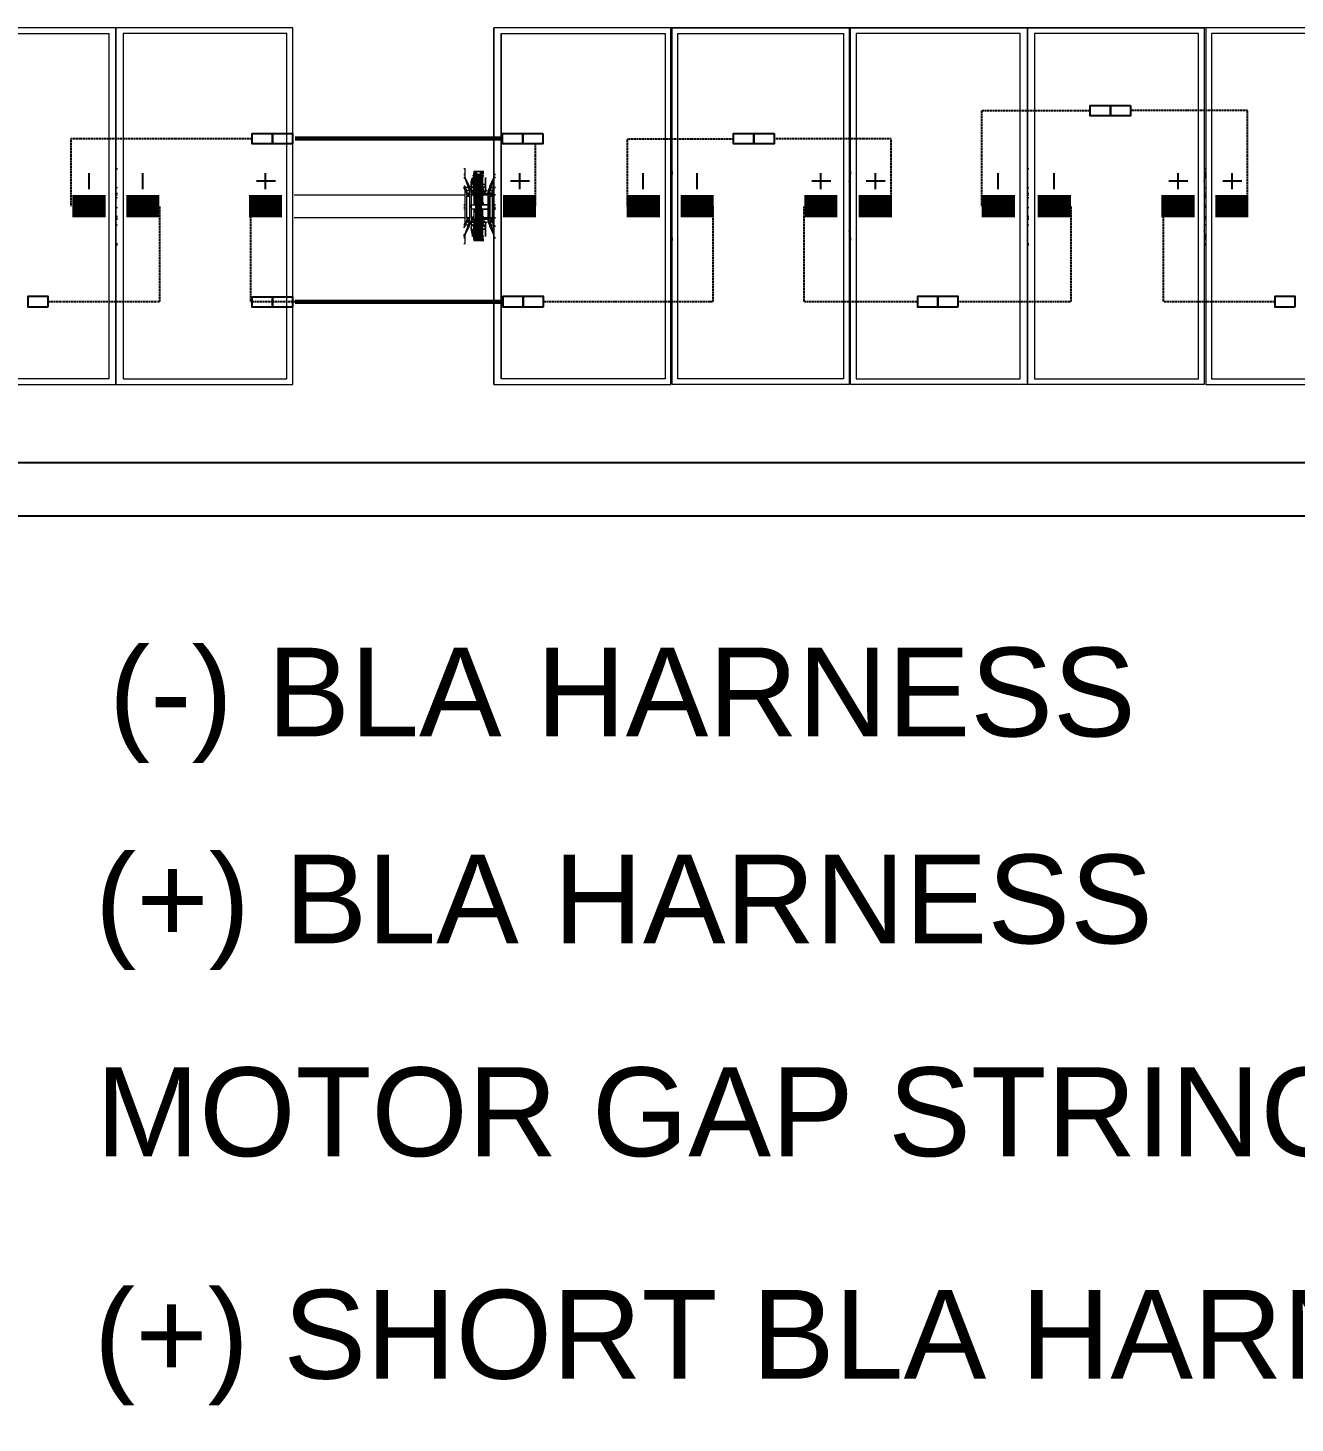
# Model space of a CAD drawing. Header units: feet. Extents: x -12372 to 90117, y -14865 to 4121.
# Drawn here: x 6428.5 to 6714, y 3423.8 to 3738.1 of the extents above; entities that cross this region are included whole.
import ezdxf
from ezdxf import colors
from ezdxf.entities.mleader import LeaderData, LeaderLine
from ezdxf.lldxf.tags import DXFTag
from ezdxf.math import Vec2, Vec3

# ---------------------------------------------------------------- set-up
doc = ezdxf.new("R2010")
doc.units = ezdxf.units.FT
doc.header["$MEASUREMENT"] = 0
doc.linetypes.add('HIDDEN', pattern=[0.375, 0.25, -0.125])
for name, color, linetype in [('E-DC HARNESS-NEG', 170, 'DC HARNESS CABLE'), ('E-DC HARNESS-POS', 10, 'DC HARNESS CABLE'), ('E-HARN-COMP', 8, 'Continuous'), ('E-TRNK-CABL-NEG', 6, 'HIDDEN'), ('E-TRUNK-CABLE-POS', 6, 'HIDDEN'), ('G-ANNO-TEXT', 1, 'Continuous'), ('Polarity-Text', 7, 'Continuous')]:
    doc.layers.add(name, color=color, linetype=linetype)
doc.styles.add('NEI-A', font='arial.ttf')
doc.styles.get("Standard").update_dxf_attribs({"font": 'arial.ttf'})
tags = doc.linetypes.add('DC HARNESS CABLE', pattern='A,0.5,-0.2,["DH",Standard,S=0.1,R=0,X=-0.1,Y=-0.05],-0.2', length=0.9).pattern_tags.tags
tags[6] = DXFTag(74, 10)

# ---------------------------------------------------------------- blocks, each defined once
blk = doc.blocks.new('A$C47dfd34d')
at = {"lineweight": 5}
for points in [[(11.6112, 0.4133), (10.1696, 0.4133)], [(13.6994, 0.4133), (11.8445, 0.4133)], [(11.4062, 0.235), (11.4062, 0.2467), (11.4062, 0.2433)], [(11.8112, 0.2233), (11.8112, 0.225), (11.8129, 0.225), (11.8112, 0.225), (11.8095, 0.2283), (11.8112, 0.2283), (11.8129, 0.225), (11.8162, 0.225), (11.8145, 0.2283), (11.8162, 0.2283), (11.8162, 0.23), (11.8112, 0.24), (11.8112, 0.2383), (11.8095, 0.24), (11.8112, 0.24), (11.8112, 0.2433), (11.8112, 0.25), (11.8095, 0.25)], [(11.8245, 0.2417), (11.8245, 0.2433), (11.8229, 0.245), (11.8229, 0.2467), (11.8212, 0.2467), (11.8212, 0.245), (11.8229, 0.245), (11.8229, 0.2467)], [(11.8212, 0.2433), (11.8212, 0.245)], [(11.8212, 0.2417), (11.8229, 0.2417), (11.8229, 0.2433), (11.8212, 0.2433), (11.8212, 0.235), (11.8212, 0.2433), (11.8229, 0.2433)], [(11.8279, 0.2433), (11.8295, 0.2433), (11.8279, 0.2433), (11.8295, 0.245), (11.8312, 0.245), (11.8312, 0.2433), (11.8295, 0.2433), (11.8295, 0.2417), (11.8295, 0.2433), (11.8312, 0.2433), (11.8295, 0.2433), (11.8312, 0.2433), (11.8295, 0.2433), (11.8312, 0.2433), (11.8295, 0.2433), (11.8312, 0.2433), (11.8295, 0.2433), (11.8312, 0.2433), (11.8295, 0.2433), (11.8312, 0.2433), (11.8295, 0.2433), (11.8312, 0.2433), (11.8312, 0.245), (11.8312, 0.2467), (11.8279, 0.2467), (11.8229, 0.2467), (11.8279, 0.2467), (11.8312, 0.2467), (11.8279, 0.2467), (11.8229, 0.2467), (11.8229, 0.245), (11.8245, 0.245), (11.8229, 0.245), (11.8245, 0.2433), (11.8245, 0.2417)], [(11.8229, 0.245), (11.8245, 0.245)], [(11.8229, 0.245), (11.8245, 0.245)], [(11.8245, 0.2417), (11.8245, 0.2433), (11.8229, 0.245), (11.8245, 0.245)], [(11.8229, 0.245), (11.8229, 0.245)], [(11.8229, 0.2433), (11.8245, 0.2433)], [(11.8229, 0.2433), (11.8245, 0.2433)], [(11.8229, 0.2433), (11.8245, 0.2433)], [(11.8229, 0.2433), (11.8245, 0.2433)], [(11.8229, 0.2433), (11.8245, 0.2433)], [(11.8229, 0.2433), (11.8245, 0.2433)], [(11.8229, 0.2433), (11.8245, 0.2433)], [(11.8229, 0.2433), (11.8245, 0.2433)], [(11.8245, 0.245), (11.8245, 0.2433)], [(11.8245, 0.2433), (11.8262, 0.2433)], [(11.8245, 0.2433), (11.8262, 0.2433)], [(11.8245, 0.2433), (11.8262, 0.2433)], [(11.8245, 0.2433), (11.8262, 0.2433)], [(11.8245, 0.2433), (11.8262, 0.2433)], [(11.8245, 0.2433), (11.8262, 0.2433)], [(11.8245, 0.2433), (11.8262, 0.2433)], [(11.8245, 0.2433), (11.8262, 0.2433)], [(11.8295, 0.2417), (11.8295, 0.2433), (11.8312, 0.2433), (11.8312, 0.235), (11.8312, 0.2433), (11.8312, 0.245), (11.8312, 0.2467), (11.8295, 0.245), (11.8279, 0.2433), (11.8279, 0.2417), (11.8262, 0.2417), (11.8279, 0.2417), (11.8279, 0.2433), (11.8295, 0.245), (11.8312, 0.2467), (11.8329, 0.2467), (11.8312, 0.2467), (11.8329, 0.2467)], [(11.8262, 0.2417), (11.8279, 0.2417), (11.8279, 0.2433), (11.8295, 0.245), (11.8312, 0.2467), (11.8312, 0.245), (11.8329, 0.245)], [(11.8262, 0.2433), (11.8262, 0.24)], [(11.8279, 0.245), (11.8295, 0.245), (11.8295, 0.2467)], [(11.8279, 0.2433), (11.8295, 0.2433), (11.8312, 0.2433), (11.8295, 0.2433), (11.8312, 0.2433), (11.8312, 0.235), (11.8312, 0.2433), (11.8312, 0.235), (11.8312, 0.2433)], [(11.8279, 0.2433), (11.8295, 0.2433)], [(11.8295, 0.245), (11.8295, 0.245)], [(11.8295, 0.245), (11.8295, 0.245)], [(11.8295, 0.245), (11.8295, 0.245)], [(12.0495, 0.235), (12.0512, 0.2467), (12.0512, 0.2433)], [(12.2562, 0.235), (12.2578, 0.2467), (12.2578, 0.2433)], [(12.4628, 0.235), (12.4628, 0.2467), (12.4628, 0.2433)], [(12.6678, 0.235), (12.6695, 0.2467), (12.6695, 0.2433)], [(11.4062, 0.2283), (11.4079, 0.2283)], [(11.8095, 0.24), (11.8112, 0.24)], [(11.8112, 0.2383), (11.8145, 0.2283), (11.8112, 0.2283), (11.8112, 0.23), (11.8095, 0.23)], [(11.8095, 0.23), (11.8095, 0.23)], [(11.8095, 0.2283), (11.8095, 0.2283)], [(11.8112, 0.24), (11.8112, 0.24)], [(11.8162, 0.23), (11.8162, 0.2283), (11.8145, 0.2283)], [(11.8162, 0.2283), (11.8179, 0.225), (11.8162, 0.225), (11.8179, 0.225), (11.8179, 0.1883), (11.8179, 0.1783)], [(11.8179, 0.2217), (11.8212, 0.2217), (11.8229, 0.2217), (11.8245, 0.2217), (11.8245, 0.2417), (11.8229, 0.2417), (11.8245, 0.2417), (11.8245, 0.2217), (11.8262, 0.2217), (11.8262, 0.1917), (11.8245, 0.1917), (11.8245, 0.1717), (11.8229, 0.1717), (11.8212, 0.1717)], [(11.8179, 0.2267), (11.8179, 0.225), (11.8179, 0.235), (11.8195, 0.24), (11.8195, 0.2317), (11.8212, 0.2317), (11.8212, 0.2417), (11.8195, 0.2417)], [(11.8179, 0.235), (11.8179, 0.225), (11.8195, 0.2233), (11.8179, 0.225), (11.8195, 0.23), (11.8195, 0.2283), (11.8212, 0.2283), (11.8212, 0.2317), (11.8229, 0.2317)], [(11.8179, 0.23), (11.8179, 0.2317)], [(11.8212, 0.225), (11.8212, 0.2233), (11.8195, 0.225), (11.8179, 0.225), (11.8195, 0.225), (11.8195, 0.2233), (11.8212, 0.2233), (11.8212, 0.2283), (11.8229, 0.2283)], [(11.8195, 0.235), (11.8195, 0.235)], [(11.8229, 0.2217), (11.8229, 0.2417), (11.8245, 0.2417), (11.8245, 0.2217), (11.8262, 0.2217), (11.8262, 0.1917), (11.8279, 0.1917), (11.8279, 0.1717), (11.8295, 0.1717), (11.8295, 0.1917), (11.8295, 0.1717), (11.8279, 0.1717), (11.8279, 0.1917), (11.8262, 0.1917), (11.8262, 0.1717), (11.8262, 0.17), (11.8245, 0.17), (11.8262, 0.17), (11.8279, 0.17), (11.8295, 0.17), (11.8279, 0.17), (11.8295, 0.17), (11.8312, 0.17), (11.8312, 0.1683), (11.8329, 0.1683), (11.8312, 0.1683), (11.8312, 0.17), (11.8295, 0.17), (11.8312, 0.17), (11.8295, 0.17), (11.8312, 0.17), (11.8295, 0.17), (11.8279, 0.17), (11.8295, 0.17), (11.8312, 0.17), (11.8295, 0.17), (11.8279, 0.17), (11.8262, 0.17), (11.8245, 0.17), (11.8229, 0.17), (11.8212, 0.17), (11.8212, 0.1683), (11.8229, 0.1683), (11.8245, 0.1683), (11.8245, 0.1717), (11.8229, 0.1717), (11.8229, 0.1917)], [(11.8212, 0.235), (11.8212, 0.2117), (11.8229, 0.2117)], [(11.8229, 0.2083), (11.8229, 0.2117), (11.8229, 0.2367), (11.8245, 0.2367)], [(11.8229, 0.235), (11.8245, 0.235)], [(11.8245, 0.24), (11.8262, 0.24)], [(11.8262, 0.24), (11.8262, 0.2217), (11.8279, 0.2217), (11.8279, 0.2417), (11.8295, 0.2417), (11.8295, 0.2217)], [(11.8279, 0.24), (11.8295, 0.24)], [(11.8295, 0.235), (11.8312, 0.235), (11.8312, 0.2117), (11.8312, 0.21), (11.8329, 0.21), (11.8312, 0.21), (11.8312, 0.2083), (11.8312, 0.21), (11.8329, 0.21), (11.8312, 0.21), (11.8312, 0.2083), (11.8312, 0.21), (11.8329, 0.21), (11.8312, 0.21), (11.8312, 0.2083), (11.8312, 0.21), (11.8329, 0.21), (11.8312, 0.21), (11.8312, 0.2117), (11.8295, 0.2117), (11.8295, 0.2083), (11.8379, 0.2083), (11.8379, 0.205), (11.8379, 0.2083), (11.8295, 0.2083), (11.8295, 0.2117), (11.8295, 0.2367), (11.8312, 0.2367)], [(11.8345, 0.2317), (11.8345, 0.23), (11.8345, 0.2317), (11.8345, 0.23), (11.8329, 0.2283), (11.8312, 0.2283), (11.8312, 0.2317), (11.8345, 0.2317), (11.8345, 0.24), (11.8345, 0.2317), (11.8312, 0.2317), (11.8312, 0.2417), (11.8329, 0.2417), (11.8312, 0.2417), (11.8329, 0.2417), (11.8312, 0.2417), (11.8312, 0.2317), (11.8312, 0.2283), (11.8329, 0.2283), (11.8312, 0.2283), (11.8329, 0.2233), (11.8345, 0.2233), (11.8345, 0.23), (11.8329, 0.2283), (11.8312, 0.2283), (11.8312, 0.2317), (11.8329, 0.2317), (11.8312, 0.2317), (11.8329, 0.2317)], [(11.8345, 0.235), (11.8345, 0.24), (11.8345, 0.2317), (11.8312, 0.2317), (11.8312, 0.2417)], [(11.8329, 0.225), (11.8329, 0.2233), (11.8345, 0.225), (11.8345, 0.235), (11.8345, 0.225), (11.8329, 0.2233), (11.8345, 0.225), (11.8329, 0.2233), (11.8329, 0.225), (11.8329, 0.2233), (11.8345, 0.225), (11.8329, 0.2233), (11.8345, 0.225), (11.8362, 0.225), (11.8345, 0.225), (11.8329, 0.2233), (11.8312, 0.2233), (11.8329, 0.2233)], [(11.8329, 0.2283), (11.8312, 0.2283), (11.8329, 0.2233), (11.8345, 0.2233), (11.8345, 0.23)], [(11.8329, 0.24), (11.8329, 0.24)], [(11.8329, 0.24), (11.8329, 0.24)], [(11.8329, 0.24), (11.8329, 0.24)], [(11.8345, 0.235), (11.8345, 0.235)], [(11.8345, 0.235), (11.8345, 0.235)], [(11.8445, 0.24), (11.8445, 0.24)], [(11.8445, 0.24), (11.8445, 0.24)], [(12.0495, 0.2283), (12.0512, 0.2283)], [(12.2562, 0.2283), (12.2578, 0.2283)], [(12.4628, 0.2283), (12.4645, 0.2283)], [(12.6678, 0.2283), (12.6695, 0.2283)], [(11.4062, 0.2217), (11.4079, 0.2217)], [(11.4062, 0.22), (11.4079, 0.22)], [(11.4062, 0.2183), (11.4062, 0.2167), (11.4079, 0.2167)], [(11.6129, 0.22), (11.8112, 0.22)], [(11.8095, 0.1633), (11.8112, 0.1633), (11.8112, 0.17), (11.8112, 0.1733), (11.8095, 0.1733), (11.8112, 0.175), (11.8112, 0.1733), (11.8162, 0.1833), (11.8145, 0.185), (11.8162, 0.1883), (11.8129, 0.1883), (11.8112, 0.1883), (11.8112, 0.2233), (11.8129, 0.2233), (11.8129, 0.225)], [(11.8129, 0.2217), (11.8129, 0.2233)], [(11.8179, 0.22), (11.8162, 0.22), (11.8145, 0.22), (11.8162, 0.22), (11.8162, 0.2217), (11.8145, 0.2217), (11.8129, 0.2217)], [(11.8129, 0.22), (11.8129, 0.2217)], [(11.8129, 0.22), (11.8145, 0.22)], [(11.8129, 0.22), (11.8145, 0.2183), (11.8145, 0.22)], [(11.8129, 0.1933), (11.8129, 0.2183)], [(11.8145, 0.22), (11.8162, 0.22)], [(11.8145, 0.22), (11.8162, 0.22)], [(11.8145, 0.22), (11.8162, 0.22)], [(11.8145, 0.22), (11.8162, 0.22)], [(11.8162, 0.225), (11.8162, 0.225)], [(11.8162, 0.225), (11.8162, 0.2217)], [(11.8162, 0.2183), (11.8162, 0.1933)], [(11.8179, 0.225), (11.8179, 0.225)], [(11.8212, 0.2183), (11.8195, 0.22), (11.8179, 0.22), (11.8212, 0.22)], [(11.8212, 0.2217), (11.8195, 0.2217), (11.8212, 0.2217), (11.8229, 0.2217), (11.8245, 0.2217), (11.8245, 0.1917), (11.8229, 0.1917), (11.8245, 0.1917), (11.8245, 0.1717), (11.8229, 0.1717), (11.8229, 0.17), (11.8212, 0.1683), (11.8212, 0.1667), (11.8229, 0.1667), (11.8229, 0.1683), (11.8245, 0.1683), (11.8229, 0.1667), (11.8245, 0.1667), (11.8295, 0.1667), (11.8312, 0.1667), (11.8295, 0.1667)], [(11.8212, 0.2233), (11.8229, 0.2233)], [(11.8245, 0.21), (11.8229, 0.21), (11.8212, 0.2117), (11.8212, 0.21), (11.8212, 0.2083)], [(11.8379, 0.2083), (11.8295, 0.2083), (11.8295, 0.2117)], [(11.8345, 0.225), (11.8329, 0.2233), (11.8312, 0.2233)], [(11.8312, 0.22), (11.8329, 0.22), (11.8329, 0.2217), (11.8312, 0.2217), (11.8329, 0.2217), (11.8345, 0.2217), (11.8329, 0.2217), (11.8312, 0.2217), (11.8329, 0.2217), (11.8329, 0.22), (11.8312, 0.22), (11.8379, 0.22), (11.8312, 0.22), (11.8379, 0.22), (11.8329, 0.22), (11.8312, 0.2183)], [(11.8345, 0.2217), (11.8329, 0.2217), (11.8345, 0.2217), (11.8329, 0.2217), (11.8312, 0.2217), (11.8379, 0.2217)], [(11.8379, 0.225), (11.8379, 0.225)], [(11.8379, 0.225), (11.8379, 0.225)], [(11.8395, 0.225), (11.8395, 0.225)], [(11.8395, 0.2217), (11.8395, 0.225)], [(11.8395, 0.225), (11.8395, 0.225)], [(11.8395, 0.2217), (11.8395, 0.225)], [(11.8429, 0.22), (11.8412, 0.22), (11.8429, 0.22), (11.8412, 0.22), (11.8429, 0.22), (11.8412, 0.22), (11.8429, 0.22), (11.8412, 0.22), (11.8429, 0.22), (11.8412, 0.2183), (11.8412, 0.22), (11.8429, 0.22), (11.8412, 0.22), (11.8429, 0.22), (11.8412, 0.22), (11.8429, 0.22), (11.8412, 0.22), (11.8429, 0.22), (11.8412, 0.22), (11.8412, 0.2183), (11.8429, 0.22), (11.8429, 0.2217), (11.8412, 0.2217), (11.8429, 0.2217), (11.8429, 0.2233), (11.8429, 0.2217), (11.8429, 0.22), (11.8445, 0.22)], [(11.8445, 0.2217), (11.8445, 0.2217)], [(12.0512, 0.2217), (12.0495, 0.2217)], [(12.0495, 0.22), (12.0512, 0.22)], [(12.0512, 0.2167), (12.0495, 0.2167), (12.0512, 0.2183)], [(12.2578, 0.2217), (12.2562, 0.2217)], [(12.2562, 0.22), (12.2578, 0.22)], [(12.2578, 0.2167), (12.2562, 0.2167), (12.2578, 0.2183)], [(12.4628, 0.2217), (12.4645, 0.2217)], [(12.4628, 0.22), (12.4645, 0.22)], [(12.4628, 0.2183), (12.4628, 0.2167), (12.4645, 0.2167)], [(12.6695, 0.2217), (12.6678, 0.2217)], [(12.6678, 0.22), (12.6695, 0.22)], [(12.6695, 0.2167), (12.6678, 0.2167), (12.6695, 0.2183)], [(11.4062, 0.2067), (11.4062, 0.2083)], [(11.4062, 0.205), (11.4079, 0.205)], [(11.4062, 0.195), (11.4079, 0.195)], [(11.8112, 0.205), (11.8095, 0.205)], [(11.8112, 0.2033), (11.8095, 0.2033)], [(11.8179, 0.205), (11.8179, 0.2083), (11.8229, 0.2083), (11.8229, 0.21), (11.8245, 0.21), (11.8229, 0.21), (11.8245, 0.21), (11.8229, 0.21)], [(11.8179, 0.2083), (11.8195, 0.2083)], [(11.8229, 0.2017), (11.8229, 0.2), (11.8212, 0.2), (11.8229, 0.2033), (11.8179, 0.2033)], [(11.8195, 0.1933), (11.8212, 0.195)], [(11.8229, 0.2033), (11.8245, 0.2033), (11.8229, 0.2033), (11.8212, 0.2033), (11.8229, 0.2033), (11.8245, 0.2033), (11.8229, 0.2033), (11.8245, 0.2033), (11.8229, 0.2033), (11.8229, 0.1767), (11.8245, 0.1767)], [(11.8212, 0.2033), (11.8212, 0.2), (11.8212, 0.1783), (11.8212, 0.1683), (11.8212, 0.1783)], [(11.8379, 0.2033), (11.8295, 0.2033), (11.8312, 0.2033), (11.8295, 0.2033), (11.8295, 0.2017), (11.8312, 0.2), (11.8312, 0.1783), (11.8295, 0.1783), (11.8312, 0.1783), (11.8312, 0.1683), (11.8295, 0.17), (11.8279, 0.17), (11.8262, 0.17), (11.8245, 0.17), (11.8229, 0.17), (11.8245, 0.17), (11.8262, 0.17), (11.8245, 0.17), (11.8229, 0.17), (11.8245, 0.17), (11.8262, 0.17), (11.8262, 0.1717), (11.8245, 0.1717), (11.8245, 0.1683), (11.8262, 0.1683), (11.8245, 0.1683), (11.8229, 0.1683), (11.8229, 0.1667), (11.8245, 0.1683), (11.8262, 0.1683), (11.8245, 0.1683), (11.8262, 0.1683), (11.8245, 0.1683), (11.8229, 0.1683), (11.8229, 0.1667), (11.8245, 0.1683), (11.8262, 0.1683), (11.8279, 0.1683), (11.8295, 0.1683), (11.8295, 0.1667), (11.8312, 0.1667), (11.8312, 0.1683), (11.8312, 0.17), (11.8295, 0.17), (11.8312, 0.17), (11.8295, 0.17), (11.8312, 0.17)], [(11.8295, 0.1783), (11.8312, 0.1783), (11.8312, 0.2), (11.8312, 0.2033), (11.8312, 0.2), (11.8312, 0.2033), (11.8312, 0.2), (11.8295, 0.2017), (11.8295, 0.1767), (11.8312, 0.1767), (11.8295, 0.1767), (11.8295, 0.2017), (11.8295, 0.2033), (11.8312, 0.2033), (11.8295, 0.2033), (11.8379, 0.2033), (11.8295, 0.2033), (11.8312, 0.2033), (11.8329, 0.2033), (11.8312, 0.2033), (11.8329, 0.2033), (11.8312, 0.2033), (11.8329, 0.2033), (11.8312, 0.2033), (11.8329, 0.2033), (11.8312, 0.2033), (11.8329, 0.2033), (11.8312, 0.2033), (11.8329, 0.2033), (11.8312, 0.2033), (11.8329, 0.2033), (11.8312, 0.2033), (11.8295, 0.2033), (11.8295, 0.2017), (11.8312, 0.2), (11.8312, 0.1783), (11.8312, 0.1683), (11.8295, 0.1683), (11.8279, 0.1683), (11.8295, 0.1683), (11.8279, 0.1683), (11.8279, 0.1717), (11.8295, 0.1717), (11.8295, 0.17)], [(11.8295, 0.21), (11.8312, 0.21)], [(11.8295, 0.21), (11.8312, 0.21)], [(11.8295, 0.21), (11.8312, 0.21)], [(11.8295, 0.21), (11.8312, 0.21)], [(11.8295, 0.2017), (11.8295, 0.1767), (11.8312, 0.1767)], [(11.8312, 0.21), (11.8329, 0.21)], [(11.8312, 0.21), (11.8329, 0.21)], [(11.8312, 0.195), (11.8329, 0.1933)], [(12.0495, 0.2067), (12.0512, 0.2083)], [(12.0512, 0.205), (12.0495, 0.205)], [(12.0495, 0.195), (12.0512, 0.195)], [(12.2562, 0.2067), (12.2578, 0.2083)], [(12.2578, 0.205), (12.2562, 0.205)], [(12.2562, 0.195), (12.2578, 0.195)], [(12.4628, 0.2067), (12.4628, 0.2083)], [(12.4628, 0.205), (12.4645, 0.205)], [(12.4628, 0.195), (12.4645, 0.195)], [(12.6678, 0.2067), (12.6695, 0.2083)], [(12.6695, 0.205), (12.6678, 0.205)], [(12.6678, 0.195), (12.6695, 0.195)], [(11.4062, 0.1933), (11.4079, 0.1933)], [(11.4062, 0.1917), (11.4079, 0.1917)], [(11.4062, 0.185), (11.4079, 0.185)], [(11.4062, 0.17), (11.4062, 0.1667), (11.4062, 0.1783)], [(11.8112, 0.1933), (11.6129, 0.1933)], [(11.8095, 0.1817), (11.8112, 0.1833), (11.8112, 0.185), (11.8145, 0.185), (11.8112, 0.175)], [(11.8095, 0.1833), (11.8095, 0.1833)], [(11.8095, 0.1817), (11.8095, 0.1817)], [(11.8112, 0.1867), (11.8112, 0.1883)], [(11.8129, 0.1867), (11.8129, 0.1883), (11.8129, 0.19)], [(11.8145, 0.1917), (11.8162, 0.1917)], [(11.8145, 0.1917), (11.8162, 0.1917)], [(11.8145, 0.1917), (11.8162, 0.1917)], [(11.8145, 0.1917), (11.8162, 0.1917)], [(11.8145, 0.1917), (11.8162, 0.1917)], [(11.8145, 0.185), (11.8162, 0.185), (11.8179, 0.1883), (11.8162, 0.1883), (11.8179, 0.1883), (11.8195, 0.19), (11.8179, 0.1883), (11.8195, 0.1883), (11.8212, 0.19), (11.8212, 0.1883), (11.8229, 0.1883)], [(11.8162, 0.19), (11.8162, 0.1883)], [(11.8162, 0.1883), (11.8162, 0.1883)], [(11.8162, 0.1833), (11.8162, 0.185)], [(11.8212, 0.1933), (11.8179, 0.1933)], [(11.8179, 0.1883), (11.8179, 0.1883)], [(11.8179, 0.1867), (11.8179, 0.1883), (11.8179, 0.1783), (11.8195, 0.1717)], [(11.8179, 0.18), (11.8179, 0.1817)], [(11.8195, 0.1917), (11.8212, 0.1917)], [(11.8229, 0.18), (11.8212, 0.18), (11.8212, 0.1717), (11.8195, 0.1717), (11.8195, 0.18), (11.8212, 0.18), (11.8212, 0.1833)], [(11.8195, 0.1783), (11.8195, 0.1783)], [(11.8212, 0.185), (11.8229, 0.185)], [(11.8262, 0.1683), (11.8245, 0.1683), (11.8262, 0.1683), (11.8245, 0.1683), (11.8229, 0.1683), (11.8245, 0.1683), (11.8245, 0.1717), (11.8262, 0.1717), (11.8262, 0.1917), (11.8279, 0.1917), (11.8279, 0.1717), (11.8295, 0.1717), (11.8295, 0.1917)], [(11.8229, 0.1783), (11.8245, 0.1783)], [(11.8262, 0.1717), (11.8245, 0.1717), (11.8245, 0.1917), (11.8262, 0.1917), (11.8262, 0.1717), (11.8262, 0.17)], [(11.8312, 0.1683), (11.8312, 0.1783), (11.8312, 0.1683), (11.8295, 0.1683), (11.8279, 0.1683)], [(11.8379, 0.1933), (11.8312, 0.1933)], [(11.8312, 0.1917), (11.8329, 0.1917), (11.8312, 0.1917)], [(11.8329, 0.1883), (11.8329, 0.19), (11.8345, 0.1883), (11.8345, 0.1783), (11.8345, 0.1883), (11.8345, 0.1867), (11.8345, 0.1883), (11.8329, 0.1883), (11.8312, 0.185), (11.8329, 0.1883), (11.8345, 0.1883), (11.8345, 0.1867), (11.8345, 0.1833), (11.8329, 0.1833), (11.8329, 0.185), (11.8312, 0.185)], [(11.8312, 0.1883), (11.8329, 0.1883), (11.8312, 0.1883), (11.8329, 0.1883), (11.8329, 0.19), (11.8345, 0.1883), (11.8329, 0.19), (11.8345, 0.1883), (11.8329, 0.19), (11.8345, 0.1883), (11.8329, 0.19), (11.8345, 0.1883), (11.8362, 0.1883)], [(11.8329, 0.1883), (11.8329, 0.19), (11.8345, 0.1883), (11.8345, 0.1783), (11.8345, 0.1717), (11.8345, 0.18), (11.8312, 0.18), (11.8312, 0.1717), (11.8329, 0.1717), (11.8312, 0.1717)], [(11.8329, 0.185), (11.8312, 0.185), (11.8329, 0.185), (11.8312, 0.185), (11.8329, 0.185), (11.8329, 0.1833), (11.8345, 0.1833), (11.8345, 0.1867), (11.8345, 0.1883), (11.8345, 0.1783), (11.8345, 0.1717), (11.8345, 0.18), (11.8345, 0.1817), (11.8345, 0.18), (11.8345, 0.1817)], [(11.8329, 0.18), (11.8312, 0.18), (11.8329, 0.18), (11.8312, 0.18), (11.8312, 0.1717), (11.8329, 0.1717), (11.8312, 0.1717), (11.8329, 0.1717), (11.8312, 0.1717), (11.8312, 0.18), (11.8312, 0.1833), (11.8312, 0.18), (11.8345, 0.18), (11.8312, 0.18), (11.8312, 0.1833)], [(11.8312, 0.1783), (11.8312, 0.1683)], [(11.8312, 0.1683), (11.8312, 0.1783)], [(11.8329, 0.1917), (11.8345, 0.1917)], [(11.8345, 0.1783), (11.8345, 0.1717), (11.8345, 0.18)], [(11.8345, 0.1783), (11.8345, 0.1783)], [(11.8345, 0.1783), (11.8345, 0.1783)], [(11.8379, 0.1883), (11.8379, 0.1883)], [(11.8379, 0.1883), (11.8379, 0.1883)], [(11.8395, 0.1883), (11.8395, 0.1883)], [(11.8395, 0.1883), (11.8395, 0.1883)], [(11.8429, 0.1933), (11.8429, 0.1933)], [(11.8429, 0.19), (11.8429, 0.19)], [(11.8429, 0.19), (11.8429, 0.19)], [(12.0512, 0.1933), (12.0495, 0.1933)], [(12.0495, 0.1917), (12.0512, 0.1917)], [(12.0512, 0.185), (12.0495, 0.185)], [(12.0512, 0.17), (12.0512, 0.1667), (12.0495, 0.1783)], [(12.2578, 0.1933), (12.2562, 0.1933)], [(12.2562, 0.1917), (12.2578, 0.1917)], [(12.2578, 0.185), (12.2562, 0.185)], [(12.2578, 0.17), (12.2578, 0.1667), (12.2562, 0.1783)], [(12.4628, 0.1933), (12.4645, 0.1933)], [(12.4628, 0.1917), (12.4645, 0.1917)], [(12.4628, 0.185), (12.4645, 0.185)], [(12.4628, 0.17), (12.4628, 0.1667), (12.4628, 0.1783)], [(12.6695, 0.1933), (12.6678, 0.1933)], [(12.6678, 0.1917), (12.6695, 0.1917)], [(12.6695, 0.185), (12.6678, 0.185)], [(12.6695, 0.17), (12.6695, 0.1667), (12.6678, 0.1783)], [(11.4062, 0.1667), (11.4062, 0.1667)], [(11.4062, 0.1633), (11.4079, 0.1633)], [(11.8112, 0.1733), (11.8095, 0.1733), (11.8095, 0.1717)], [(11.8112, 0.17), (11.8095, 0.17), (11.8112, 0.17)], [(11.8229, 0.1667), (11.8245, 0.1667)], [(11.8229, 0.1667), (11.8245, 0.1667)], [(11.8229, 0.1667), (11.8229, 0.1667)], [(11.8229, 0.1667), (11.8245, 0.1667)], [(11.8295, 0.1667), (11.8245, 0.1667)], [(11.8245, 0.1667), (11.8262, 0.1667)], [(11.8295, 0.1667), (11.8245, 0.1667)], [(11.8329, 0.1667), (11.8312, 0.1667), (11.8329, 0.1667), (11.8312, 0.1667), (11.8295, 0.1683), (11.8279, 0.1683), (11.8295, 0.1683), (11.8279, 0.1683), (11.8295, 0.1683), (11.8279, 0.1683), (11.8295, 0.1683), (11.8312, 0.1667), (11.8295, 0.1667), (11.8312, 0.1667), (11.8295, 0.1667), (11.8295, 0.1683), (11.8279, 0.1683), (11.8279, 0.1717), (11.8295, 0.1717), (11.8295, 0.17), (11.8312, 0.1683), (11.8329, 0.1683)], [(11.8279, 0.1717), (11.8279, 0.1683), (11.8295, 0.1683), (11.8295, 0.1667), (11.8312, 0.1667)], [(11.8279, 0.1717), (11.8295, 0.1717)], [(11.8312, 0.1683), (11.8295, 0.17), (11.8295, 0.1717)], [(11.8295, 0.17), (11.8312, 0.17)], [(11.8295, 0.17), (11.8312, 0.17)], [(11.8312, 0.1667), (11.8295, 0.1683)], [(11.8295, 0.1683), (11.8312, 0.1683)], [(11.8295, 0.1667), (11.8295, 0.1667)], [(11.8295, 0.1667), (11.8312, 0.1667)], [(11.8295, 0.1667), (11.8295, 0.1667)], [(11.8295, 0.1667), (11.8312, 0.1667)], [(11.8295, 0.1667), (11.8295, 0.1667)], [(11.8312, 0.1667), (11.8312, 0.1683)], [(11.8312, 0.1667), (11.8312, 0.1683)], [(11.8329, 0.1717), (11.8329, 0.1717)], [(11.8329, 0.1717), (11.8329, 0.1717)], [(11.8329, 0.1717), (11.8329, 0.1717)], [(11.8445, 0.1733), (11.8445, 0.1733)], [(11.8445, 0.1733), (11.8445, 0.1733)], [(11.8445, 0.17), (11.8445, 0.17)], [(12.0495, 0.1633), (12.0512, 0.1633)], [(12.0512, 0.1667), (12.0512, 0.1667)], [(12.2562, 0.1633), (12.2578, 0.1633)], [(12.2578, 0.1667), (12.2578, 0.1667)], [(12.4628, 0.1667), (12.4628, 0.1667)], [(12.4628, 0.1633), (12.4645, 0.1633)], [(12.6678, 0.1633), (12.6695, 0.1633)], [(12.6695, 0.1667), (12.6695, 0.1667)], [(11.4062, 0.1617), (11.4079, 0.1617)], [(12.0495, 0.1617), (12.0512, 0.1617)], [(12.2562, 0.1617), (12.2578, 0.1617)], [(12.4628, 0.1617), (12.4645, 0.1617)], [(12.6678, 0.1617), (12.6695, 0.1617)]]:
    blk.add_lwpolyline(points, dxfattribs=at)
for points in [[(11.2012, 0.4133), (11.2012, 0), (11.4062, 0), (11.4062, 0.4133)], [(11.3979, 0.4067), (11.3979, 0.0067), (11.2079, 0.0067), (11.2079, 0.4067)], [(11.6112, 0.4133), (11.4062, 0.4133), (11.4062, 0), (11.6112, 0)], [(11.4145, 0.0067), (11.6045, 0.0067), (11.6045, 0.4067), (11.4145, 0.4067)], [(11.8445, 0.4133), (11.8445, 0), (12.0495, 0), (12.0495, 0.4133)], [(11.8445, 0), (11.8445, 0.4133)], [(12.0428, 0.4067), (12.0428, 0.0067), (11.8529, 0.0067), (11.8529, 0.4067)], [(11.8529, 0.0067), (11.8529, 0.4067)], [(12.2562, 0.4133), (12.2562, 0), (12.0512, 0), (12.0512, 0.4133)], [(12.0578, 0.4067), (12.2495, 0.4067), (12.2495, 0.0067), (12.0578, 0.0067)], [(12.2578, 0.4133), (12.4628, 0.4133), (12.4628, 0), (12.2578, 0)], [(12.2645, 0.4067), (12.2645, 0.0067), (12.4545, 0.0067), (12.4545, 0.4067)], [(12.4628, 0.4133), (12.6678, 0.4133), (12.6678, 0), (12.4628, 0)], [(12.4712, 0.4067), (12.4712, 0.0067), (12.6612, 0.0067), (12.6612, 0.4067)], [(12.6695, 0), (12.8745, 0), (12.8745, 0.4133), (12.6695, 0.4133)], [(12.6762, 0.0067), (12.8678, 0.0067), (12.8678, 0.4067), (12.6762, 0.4067)], [(11.4079, 0.25), (11.4062, 0.25)], [(11.8095, 0.2433), (11.8112, 0.2433)], [(11.8245, 0.2467), (11.8229, 0.2467)], [(11.8245, 0.2433), (11.8229, 0.2433)], [(11.8262, 0.2433), (11.8245, 0.2433), (11.8245, 0.245), (11.8245, 0.2433), (11.8262, 0.2433), (11.8245, 0.2433), (11.8262, 0.2433), (11.8245, 0.2433), (11.8262, 0.2433), (11.8245, 0.2433), (11.8262, 0.2433), (11.8262, 0.24), (11.8245, 0.24), (11.8262, 0.24), (11.8262, 0.2217), (11.8279, 0.2217), (11.8262, 0.2217), (11.8262, 0.24), (11.8262, 0.2433), (11.8279, 0.2433), (11.8295, 0.245), (11.8312, 0.245), (11.8329, 0.245), (11.8312, 0.245), (11.8329, 0.245), (11.8312, 0.245), (11.8295, 0.245), (11.8279, 0.2433), (11.8295, 0.2433), (11.8279, 0.2433), (11.8295, 0.2433), (11.8279, 0.2433), (11.8295, 0.2433), (11.8279, 0.2433), (11.8295, 0.2433), (11.8279, 0.2433), (11.8295, 0.2433), (11.8279, 0.2433), (11.8295, 0.2433), (11.8279, 0.2433)], [(11.8262, 0.2433), (11.8245, 0.2433)], [(11.8295, 0.245), (11.8279, 0.245), (11.8295, 0.245), (11.8295, 0.2467)], [(11.8295, 0.2433), (11.8279, 0.2433)], [(11.8445, 0.24), (11.8445, 0.2433), (11.8462, 0.2433), (11.8445, 0.2433), (11.8445, 0.25), (11.8445, 0.2433), (11.8445, 0.24), (11.8395, 0.23), (11.8395, 0.2283), (11.8412, 0.2283), (11.8445, 0.2383)], [(12.0512, 0.25), (12.0495, 0.25)], [(12.2578, 0.25), (12.2562, 0.25)], [(12.4645, 0.25), (12.4628, 0.25)], [(12.6695, 0.25), (12.6678, 0.25)], [(11.8295, 0.2217), (11.8295, 0.1917), (11.8279, 0.1917), (11.8279, 0.2217), (11.8279, 0.2417), (11.8295, 0.2417)], [(11.8279, 0.2417), (11.8279, 0.2217), (11.8295, 0.2217), (11.8295, 0.2417)], [(11.8295, 0.24), (11.8279, 0.24)], [(11.8312, 0.2367), (11.8295, 0.2367), (11.8295, 0.2117), (11.8312, 0.2117), (11.8312, 0.235), (11.8295, 0.235), (11.8312, 0.235), (11.8312, 0.2117), (11.8295, 0.2117), (11.8295, 0.2367)], [(11.8345, 0.23), (11.8345, 0.2233), (11.8329, 0.2233), (11.8312, 0.2283), (11.8329, 0.2283)], [(11.8345, 0.24), (11.8345, 0.225), (11.8345, 0.2267), (11.8345, 0.225)], [(11.8395, 0.225), (11.8379, 0.225), (11.8379, 0.1883), (11.8395, 0.1883), (11.8379, 0.1883), (11.8395, 0.185), (11.8395, 0.1833), (11.8395, 0.185), (11.8412, 0.185), (11.8445, 0.185), (11.8429, 0.1883), (11.8445, 0.1883), (11.8445, 0.1867), (11.8445, 0.1883), (11.8445, 0.1867), (11.8445, 0.1883), (11.8429, 0.1883), (11.8445, 0.1883), (11.8445, 0.2233), (11.8429, 0.2233), (11.8429, 0.225), (11.8395, 0.225), (11.8412, 0.2283), (11.8395, 0.2283), (11.8395, 0.23), (11.8395, 0.2283), (11.8379, 0.225)], [(11.8412, 0.2283), (11.8395, 0.225), (11.8429, 0.225), (11.8429, 0.2233), (11.8445, 0.2233), (11.8445, 0.225), (11.8445, 0.2233), (11.8445, 0.1883), (11.8429, 0.1883), (11.8395, 0.1883), (11.8412, 0.185), (11.8445, 0.185), (11.8429, 0.1883), (11.8395, 0.1883), (11.8412, 0.185), (11.8395, 0.185), (11.8395, 0.1833), (11.8445, 0.1733), (11.8395, 0.1833), (11.8395, 0.185), (11.8412, 0.185), (11.8395, 0.185), (11.8379, 0.1883), (11.8395, 0.1883), (11.8395, 0.19), (11.8395, 0.1883), (11.8379, 0.1883), (11.8379, 0.225), (11.8395, 0.225), (11.8379, 0.225), (11.8395, 0.2283)], [(11.8445, 0.2267), (11.8445, 0.225), (11.8429, 0.225), (11.8445, 0.2283), (11.8412, 0.2283), (11.8395, 0.2283), (11.8395, 0.23), (11.8445, 0.24), (11.8445, 0.2383), (11.8412, 0.2283), (11.8445, 0.2283), (11.8429, 0.225), (11.8445, 0.225)], [(11.8462, 0.24), (11.8445, 0.24)], [(11.8462, 0.2283), (11.8445, 0.2283), (11.8445, 0.23), (11.8445, 0.2283)], [(11.8145, 0.2217), (11.8129, 0.22), (11.8145, 0.2183), (11.8162, 0.22)], [(11.8145, 0.2217), (11.8129, 0.2217), (11.8129, 0.22), (11.8129, 0.2183), (11.8145, 0.2183), (11.8162, 0.2183), (11.8162, 0.22), (11.8162, 0.2217)], [(11.8162, 0.22), (11.8145, 0.22)], [(11.8162, 0.22), (11.8145, 0.22)], [(11.8245, 0.1917), (11.8245, 0.2217), (11.8229, 0.2217), (11.8229, 0.1917)], [(11.8262, 0.1917), (11.8262, 0.2217), (11.8245, 0.2217), (11.8245, 0.1917)], [(11.8295, 0.1917), (11.8295, 0.2217), (11.8279, 0.2217), (11.8279, 0.1917)], [(11.8279, 0.2217), (11.8279, 0.1917), (11.8295, 0.1917), (11.8295, 0.2217)], [(11.8312, 0.2117), (11.8312, 0.21)], [(11.8312, 0.2117), (11.8312, 0.21)], [(11.8412, 0.22), (11.8395, 0.22), (11.8395, 0.2217), (11.8412, 0.2217), (11.8395, 0.2217), (11.8395, 0.22)], [(11.8412, 0.2183), (11.8429, 0.2183), (11.8429, 0.22), (11.8429, 0.2217), (11.8412, 0.2217), (11.8395, 0.2217), (11.8395, 0.22), (11.8395, 0.2183)], [(11.8412, 0.2217), (11.8395, 0.22), (11.8412, 0.2183), (11.8429, 0.22)], [(11.8412, 0.2217), (11.8395, 0.22), (11.8412, 0.2183), (11.8429, 0.22)], [(11.8412, 0.2183), (11.8429, 0.2183), (11.8429, 0.22), (11.8429, 0.2217), (11.8412, 0.2217), (11.8395, 0.2217), (11.8395, 0.22), (11.8395, 0.2183)], [(11.8395, 0.2183), (11.8395, 0.1933)], [(11.8429, 0.1917), (11.8412, 0.1917), (11.8429, 0.1917), (11.8412, 0.1917), (11.8429, 0.1917), (11.8412, 0.1917), (11.8429, 0.1917), (11.8412, 0.1917), (11.8429, 0.1917), (11.8412, 0.1917), (11.8429, 0.1917), (11.8412, 0.1917), (11.8429, 0.1917), (11.8412, 0.1917), (11.8429, 0.1917), (11.8412, 0.1917), (11.8429, 0.1917), (11.8412, 0.1917), (11.8429, 0.1917), (11.8429, 0.19), (11.8412, 0.19), (11.8395, 0.1917), (11.8412, 0.19), (11.8429, 0.19), (11.8429, 0.1917), (11.8429, 0.1933), (11.8429, 0.2183), (11.8429, 0.1933), (11.8412, 0.1933), (11.8395, 0.1933), (11.8395, 0.1917), (11.8395, 0.1933), (11.8412, 0.1933), (11.8429, 0.1933)], [(11.8462, 0.22), (11.8445, 0.22)], [(11.8112, 0.2083), (11.8095, 0.2083)], [(11.8312, 0.21), (11.8295, 0.21)], [(11.8312, 0.2), (11.8312, 0.2033)], [(11.8462, 0.2083), (11.8445, 0.2083)], [(11.8462, 0.2083), (11.8445, 0.2083)], [(11.8462, 0.205), (11.8445, 0.205)], [(11.8462, 0.2033), (11.8445, 0.2033)], [(11.8095, 0.185), (11.8112, 0.185), (11.8129, 0.1883), (11.8112, 0.1883)], [(11.8145, 0.19), (11.8162, 0.1917), (11.8162, 0.1933), (11.8145, 0.1933), (11.8129, 0.1933), (11.8129, 0.1917), (11.8129, 0.19)], [(11.8145, 0.1933), (11.8129, 0.1917), (11.8145, 0.19), (11.8162, 0.1917)], [(11.8145, 0.1933), (11.8129, 0.1933), (11.8129, 0.1917), (11.8129, 0.19), (11.8145, 0.19), (11.8162, 0.19), (11.8162, 0.1917), (11.8162, 0.1933)], [(11.8162, 0.1917), (11.8145, 0.1917)], [(11.8162, 0.1917), (11.8145, 0.1917)], [(11.8195, 0.1917), (11.8179, 0.1917), (11.8212, 0.1917), (11.8229, 0.1917), (11.8212, 0.1917)], [(11.8195, 0.1833), (11.8179, 0.1867), (11.8179, 0.1883), (11.8212, 0.1883), (11.8212, 0.185), (11.8195, 0.185)], [(11.8312, 0.1933), (11.8379, 0.1933)], [(11.8329, 0.1917), (11.8312, 0.1917), (11.8379, 0.1917)], [(11.8345, 0.1917), (11.8329, 0.1917), (11.8312, 0.1917), (11.8329, 0.1917), (11.8312, 0.1917), (11.8329, 0.1917), (11.8345, 0.1917), (11.8329, 0.1917)], [(11.8345, 0.1867), (11.8345, 0.1883), (11.8329, 0.1883), (11.8312, 0.185), (11.8329, 0.185), (11.8329, 0.1833), (11.8345, 0.1833)], [(11.8412, 0.1933), (11.8395, 0.1917), (11.8412, 0.19), (11.8429, 0.1917)], [(11.8412, 0.19), (11.8429, 0.19), (11.8429, 0.1917), (11.8429, 0.1933), (11.8412, 0.1933), (11.8395, 0.1933), (11.8395, 0.1917), (11.8395, 0.19)], [(11.8412, 0.1933), (11.8395, 0.1917), (11.8412, 0.19), (11.8429, 0.1917)], [(11.8412, 0.19), (11.8429, 0.19), (11.8429, 0.1917), (11.8429, 0.1933), (11.8412, 0.1933), (11.8395, 0.1933), (11.8395, 0.1917), (11.8395, 0.19)], [(11.8412, 0.185), (11.8445, 0.175), (11.8445, 0.1733), (11.8445, 0.1717), (11.8445, 0.17), (11.8462, 0.17), (11.8445, 0.17), (11.8445, 0.1633), (11.8445, 0.17), (11.8445, 0.1717), (11.8445, 0.1733), (11.8445, 0.175)], [(11.8429, 0.1883), (11.8429, 0.19), (11.8429, 0.1883), (11.8429, 0.1867)], [(11.8462, 0.1933), (11.8445, 0.1933)], [(11.8445, 0.1833), (11.8445, 0.185), (11.8445, 0.1833), (11.8462, 0.1833)], [(11.8262, 0.17), (11.8245, 0.17), (11.8229, 0.17), (11.8245, 0.17)], [(11.8262, 0.1667), (11.8245, 0.1667), (11.8229, 0.1667), (11.8245, 0.1667)], [(11.8262, 0.1683), (11.8245, 0.1683)], [(11.8295, 0.17), (11.8279, 0.17)], [(11.8295, 0.1683), (11.8279, 0.1683)]]:
    blk.add_lwpolyline(points, close=True, dxfattribs=at)

msp = doc.modelspace()

# ---------------------------------------------------------------- linework, layer by layer
at = {"layer": 'E-DC HARNESS-NEG', "ltscale": 0.5}
msp.add_lwpolyline([(6166.88, 3628.17), (6819.36, 3628.17)], dxfattribs=at)
at = {"layer": 'E-DC HARNESS-POS', "ltscale": 0.5}
msp.add_lwpolyline([(6184.88, 3640.17), (6779.78, 3640.17)], dxfattribs=at)
at = {"layer": 'E-HARN-COMP'}
for points in [[(6672.38, 3720.63), (6672.38, 3718.31), (6667.82, 3718.31), (6667.82, 3720.63)], [(6676.95, 3720.63), (6676.95, 3718.31), (6672.38, 3718.31), (6672.38, 3720.63)], [(6483.62, 3714.3), (6483.62, 3711.97), (6479.06, 3711.97), (6479.06, 3714.3)], [(6488.18, 3714.3), (6488.18, 3711.97), (6483.62, 3711.97), (6483.62, 3714.3)], [(6540, 3714.3), (6540, 3711.97), (6535.43, 3711.97), (6535.43, 3714.3)], [(6544.56, 3714.3), (6544.56, 3711.97), (6540, 3711.97), (6540, 3714.3)], [(6592.07, 3714.3), (6592.07, 3711.97), (6587.5, 3711.97), (6587.5, 3714.3)], [(6596.63, 3714.3), (6596.63, 3711.97), (6592.07, 3711.97), (6592.07, 3714.3)], [(6433.1, 3675.24), (6433.1, 3677.56), (6428.54, 3677.56), (6428.54, 3675.24)], [(6483.62, 3677.49), (6483.62, 3675.17), (6479.06, 3675.17), (6479.06, 3677.49)], [(6488.18, 3677.49), (6488.18, 3675.17), (6483.62, 3675.17), (6483.62, 3677.49)], [(6540.1, 3675.24), (6540.1, 3677.56), (6535.53, 3677.56), (6535.53, 3675.24)], [(6544.66, 3675.24), (6544.66, 3677.56), (6540.1, 3677.56), (6540.1, 3675.24)], [(6633.53, 3675.24), (6633.53, 3677.56), (6628.96, 3677.56), (6628.96, 3675.24)], [(6638.09, 3675.24), (6638.09, 3677.56), (6633.53, 3677.56), (6633.53, 3675.24)], [(6713.99, 3675.24), (6713.99, 3677.56), (6709.43, 3677.56), (6709.43, 3675.24)]]:
    msp.add_lwpolyline(points, close=True, dxfattribs=at)
at = {"layer": 'E-HARN-COMP', "const_width": 5}
for points in [[(6438.58, 3697.94), (6446.04, 3697.94)], [(6458.17, 3697.94), (6450.72, 3697.94)], [(6485.78, 3697.94), (6478.33, 3697.94)], [(6543.03, 3697.94), (6535.57, 3697.94)], [(6563.44, 3697.94), (6570.89, 3697.94)], [(6583.03, 3697.94), (6575.57, 3697.94)], [(6603.42, 3697.94), (6610.87, 3697.94)], [(6623.16, 3697.94), (6615.71, 3697.94)], [(6643.41, 3697.94), (6650.87, 3697.94)], [(6663.48, 3697.94), (6656.02, 3697.94)], [(6683.88, 3697.94), (6691.34, 3697.94)], [(6703.48, 3697.94), (6696.03, 3697.94)]]:
    msp.add_lwpolyline(points, dxfattribs=at)
at = {"layer": 'E-TRNK-CABL-NEG', "ltscale": 0.1}
for points in [[(6643.41, 3697.94), (6643.41, 3719.47), (6667.82, 3719.47)], [(6438.3, 3697.94), (6438.3, 3713.17), (6478.93, 3713.17)], [(6563.61, 3697.94), (6563.61, 3713.14), (6587.5, 3713.14)], [(6458.17, 3697.94), (6458.17, 3676.4), (6433.1, 3676.4)], [(6582.84, 3697.94), (6582.84, 3676.4), (6544.61, 3676.4)], [(6663.48, 3697.94), (6663.48, 3676.4), (6638.09, 3676.4)]]:
    msp.add_lwpolyline(points, dxfattribs=at)
at = {"layer": 'E-TRNK-CABL-NEG', "color": 7, "linetype": 'Continuous', "ltscale": 0.1, "const_width": 1}
for points in [[(6488.69, 3713.18), (6535.48, 3713.18)], [(6488.69, 3676.4), (6535.48, 3676.4)]]:
    msp.add_lwpolyline(points, dxfattribs=at)
at = {"layer": 'E-TRUNK-CABLE-POS', "ltscale": 0.1}
for points in [[(6703.29, 3697.94), (6703.29, 3719.47), (6676.95, 3719.47)], [(6542.86, 3697.94), (6542.86, 3711.97)], [(6622.98, 3697.94), (6622.98, 3713.14), (6596.63, 3713.14)], [(6533.45, 3676.4), (6478.74, 3676.4), (6478.74, 3697.94)], [(6628.81, 3676.4), (6603.42, 3676.4), (6603.42, 3697.94)], [(6709.58, 3676.4), (6684.34, 3676.4), (6684.34, 3697.94)]]:
    msp.add_lwpolyline(points, dxfattribs=at)
at = {"layer": 'Polarity-Text'}
for p, q in [((6442.23, 3705.4), (6442.23, 3701.78)), ((6454.37, 3705.4), (6454.37, 3701.78)), ((6482.02, 3705.4), (6482.02, 3701.78)), ((6539.26, 3705.4), (6539.26, 3701.78)), ((6567.09, 3705.4), (6567.09, 3701.78)), ((6579.22, 3705.4), (6579.22, 3701.78)), ((6607.11, 3705.4), (6607.11, 3701.78)), ((6619.4, 3705.4), (6619.4, 3701.78)), ((6647.06, 3705.4), (6647.06, 3701.78)), ((6659.67, 3705.4), (6659.67, 3701.78)), ((6687.57, 3705.4), (6687.57, 3701.78)), ((6699.72, 3705.4), (6699.72, 3701.78)), ((6484.29, 3703.59), (6480.02, 3703.59)), ((6541.54, 3703.59), (6537.26, 3703.59)), ((6609.38, 3703.59), (6605.11, 3703.59)), ((6621.68, 3703.59), (6617.4, 3703.59)), ((6689.85, 3703.59), (6685.57, 3703.59)), ((6701.99, 3703.59), (6697.72, 3703.59))]:
    msp.add_line(p, q, dxfattribs=at)

# ---------------------------------------------------------------- block references
at = {"xscale": 194.318304, "yscale": 194.318304, "zscale": 194.318304}
msp.add_blockref('A$C47dfd34d', (4231.93, 3657.78), dxfattribs=at)

# ---------------------------------------------------------------- next in the draw order: leaders
at = {"layer": 'G-ANNO-TEXT'}
ml = msp.add_multileader_mtext('Standard', dxfattribs=at)
ml.set_content('MOTOR GAP STRING JUMPER', color=256, style='NEI-A')
ml.set_leader_properties()
ml.build(insert=Vec2(0, 0))
ml.multileader.update_dxf_attribs({"dogleg_length": 0.36, "arrow_head_size": 22.51})
ctx = ml.context
ctx.base_point, ctx.char_height, ctx.arrow_head_size, ctx.landing_gap_size, ctx.plane_origin = Vec3(6420.79, 3493.78, -22.9), 20, 22.51, 23.05, Vec3(13801.38, -1892.66, -22.9)
notes = []
notes.append((ctx, [(0, (1, 1, 0), (6374.69, 3493.78, -22.9), (1, 0), 46.1, [(0, [(6165.09, 3676.14, -22.9)], 0, [])])]))
ctx.mtext.insert, ctx.mtext.width, ctx.mtext.flow_direction = Vec3(6443.84, 3503.95, -22.9), 406.5438, 5
ctx.mtext.has_bg_fill, ctx.mtext.bg_color, ctx.mtext.bg_scale_factor, ctx.mtext.bg_transparency, ctx.mtext.use_window_bg_color = 1, -1073741824, 1.5, 0, 1
for ctx, leaders in notes:
    for number, flags, end, landing, length, lines in leaders:
        leader = LeaderData()
        leader.index, (leader.has_last_leader_line, leader.has_dogleg_vector, leader.attachment_direction) = number, flags
        leader.last_leader_point, leader.dogleg_vector, leader.dogleg_length = Vec3(end), Vec3(landing), length
        for number, points, colour, breaks in lines:
            line = LeaderLine()
            line.index, line.vertices, line.color, line.breaks = number, Vec3.list(points), colors.encode_raw_color(colour), breaks
            leader.lines.append(line)
        ctx.leaders.append(leader)

# ---------------------------------------------------------------- next in the draw order: leaders
ml = msp.add_multileader_mtext('Standard', dxfattribs=at)
ml.set_content('(+) SHORT BLA HARNESS', color=256, style='NEI-A')
ml.set_leader_properties()
ml.build(insert=Vec2(0, 0))
ml.multileader.update_dxf_attribs({"dogleg_length": 0.36, "arrow_head_size": 22.51})
ctx = ml.context
ctx.base_point, ctx.char_height, ctx.arrow_head_size, ctx.landing_gap_size, ctx.plane_origin = Vec3(6420.36, 3440.89, -22.9), 20, 22.51, 23.05, Vec3(13733.12, -1862.49, -22.9)
notes = []
notes.append((ctx, [(0, (1, 1, 0), (6374.26, 3440.89, -22.9), (1, 0), 46.1, [(1, [(6182.07, 3650.9, -22.9)], 0, [])])]))
ctx.mtext.insert, ctx.mtext.width, ctx.mtext.defined_height, ctx.mtext.flow_direction = Vec3(6443.41, 3453.83, -22.9), 359.2582, 23.35, 5
ctx.mtext.has_bg_fill, ctx.mtext.bg_color, ctx.mtext.bg_scale_factor, ctx.mtext.bg_transparency, ctx.mtext.use_window_bg_color = 1, -1073741824, 1.5, 0, 1
for ctx, leaders in notes:
    for number, flags, end, landing, length, lines in leaders:
        leader = LeaderData()
        leader.index, (leader.has_last_leader_line, leader.has_dogleg_vector, leader.attachment_direction) = number, flags
        leader.last_leader_point, leader.dogleg_vector, leader.dogleg_length = Vec3(end), Vec3(landing), length
        for number, points, colour, breaks in lines:
            line = LeaderLine()
            line.index, line.vertices, line.color, line.breaks = number, Vec3.list(points), colors.encode_raw_color(colour), breaks
            leader.lines.append(line)
        ctx.leaders.append(leader)

# ---------------------------------------------------------------- next in the draw order: leaders
ml = msp.add_multileader_mtext('Standard', dxfattribs=at)
ml.set_content('(+) BLA HARNESS', color=256, style='NEI-A')
ml.set_leader_properties()
ml.build(insert=Vec2(0, 0))
ml.multileader.update_dxf_attribs({"dogleg_length": 0.36, "arrow_head_size": 22.51})
ctx = ml.context
ctx.base_point, ctx.char_height, ctx.arrow_head_size, ctx.landing_gap_size, ctx.plane_origin = Vec3(6420.6, 3538.94), 20, 22.51, 23.05, Vec3(13861.98, -1870.46)
notes = []
notes.append((ctx, [(0, (1, 1, 0), (6374.5, 3538.94), (1, 0), 46.1, [(1, [(6303.18, 3639.86)], 0, [])])]))
ctx.mtext.insert, ctx.mtext.width, ctx.mtext.flow_direction = Vec3(6443.65, 3551.88), 246.7091, 5
ctx.mtext.has_bg_fill, ctx.mtext.bg_color, ctx.mtext.bg_scale_factor, ctx.mtext.bg_transparency, ctx.mtext.use_window_bg_color = 1, -1073741824, 1.5, 0, 1
for ctx, leaders in notes:
    for number, flags, end, landing, length, lines in leaders:
        leader = LeaderData()
        leader.index, (leader.has_last_leader_line, leader.has_dogleg_vector, leader.attachment_direction) = number, flags
        leader.last_leader_point, leader.dogleg_vector, leader.dogleg_length = Vec3(end), Vec3(landing), length
        for number, points, colour, breaks in lines:
            line = LeaderLine()
            line.index, line.vertices, line.color, line.breaks = number, Vec3.list(points), colors.encode_raw_color(colour), breaks
            leader.lines.append(line)
        ctx.leaders.append(leader)

# ---------------------------------------------------------------- next in the draw order: leaders
ml = msp.add_multileader_mtext('Standard', dxfattribs=at)
ml.set_content('(-) BLA HARNESS', color=256, style='NEI-A')
ml.set_leader_properties()
ml.build(insert=Vec2(0, 0))
ml.multileader.update_dxf_attribs({"dogleg_length": 0.36, "arrow_head_size": 22.51})
ctx = ml.context
ctx.base_point, ctx.char_height, ctx.arrow_head_size, ctx.landing_gap_size, ctx.plane_origin = Vec3(6423.74, 3585.56), 20, 22.51, 23.05, Vec3(13882.29, -1885.5)
notes = []
notes.append((ctx, [(0, (1, 1, 0), (6377.64, 3585.56), (1, 0), 46.1, [(1, [(6323.49, 3626.23)], 0, [])])]))
ctx.mtext.insert, ctx.mtext.width, ctx.mtext.flow_direction = Vec3(6446.79, 3598.5), 243.1252, 5
ctx.mtext.has_bg_fill, ctx.mtext.bg_color, ctx.mtext.bg_scale_factor, ctx.mtext.bg_transparency, ctx.mtext.use_window_bg_color = 1, -1073741824, 1.5, 0, 1
for ctx, leaders in notes:
    for number, flags, end, landing, length, lines in leaders:
        leader = LeaderData()
        leader.index, (leader.has_last_leader_line, leader.has_dogleg_vector, leader.attachment_direction) = number, flags
        leader.last_leader_point, leader.dogleg_vector, leader.dogleg_length = Vec3(end), Vec3(landing), length
        for number, points, colour, breaks in lines:
            line = LeaderLine()
            line.index, line.vertices, line.color, line.breaks = number, Vec3.list(points), colors.encode_raw_color(colour), breaks
            leader.lines.append(line)
        ctx.leaders.append(leader)

doc.saveas('drawing.dxf')
